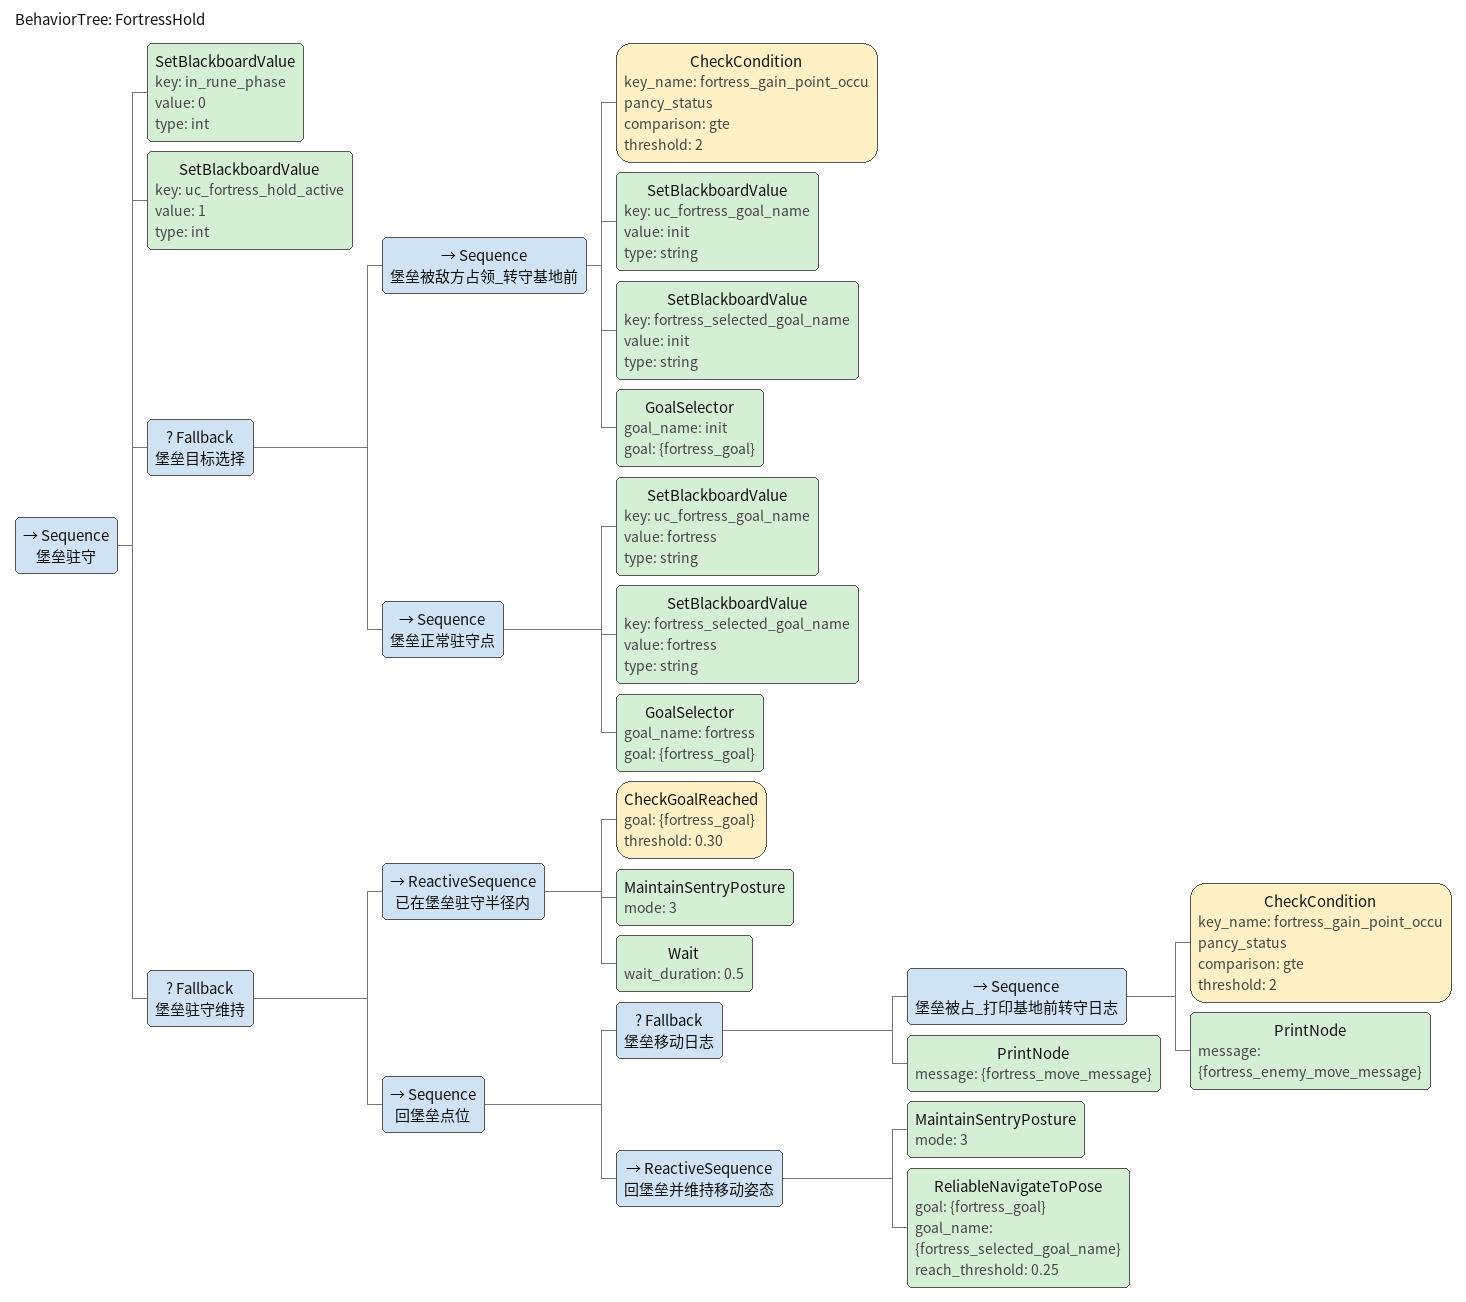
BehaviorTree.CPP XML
<?xml version="1.0" encoding="UTF-8"?>
<root BTCPP_format="4">
  <BehaviorTree ID="FortressHold">
    <Sequence name="堡垒驻守">
      <SetBlackboardValue key="in_rune_phase" value="0" type="int"/>
      <SetBlackboardValue key="uc_fortress_hold_active" value="1" type="int"/>
      <Fallback name="堡垒目标选择">
        <Sequence name="堡垒被敌方占领_转守基地前">
          <CheckCondition key_name="fortress_gain_point_occupancy_status" comparison="gte" threshold="2"/>
          <SetBlackboardValue key="uc_fortress_goal_name" value="init" type="string"/>
          <SetBlackboardValue key="fortress_selected_goal_name" value="init" type="string"/>
          <GoalSelector goal_name="init" goal="{fortress_goal}"/>
        </Sequence>
        <Sequence name="堡垒正常驻守点">
          <SetBlackboardValue key="uc_fortress_goal_name" value="fortress" type="string"/>
          <SetBlackboardValue key="fortress_selected_goal_name" value="fortress" type="string"/>
          <GoalSelector goal_name="fortress" goal="{fortress_goal}"/>
        </Sequence>
      </Fallback>
      <Fallback name="堡垒驻守维持">
        <ReactiveSequence name="已在堡垒驻守半径内">
          <CheckGoalReached goal="{fortress_goal}" threshold="0.30"/>
          <MaintainSentryPosture mode="3"/>
          <Wait wait_duration="0.5"/>
        </ReactiveSequence>
        <Sequence name="回堡垒点位">
          <Fallback name="堡垒移动日志">
            <Sequence name="堡垒被占_打印基地前转守日志">
              <CheckCondition key_name="fortress_gain_point_occupancy_status" comparison="gte" threshold="2"/>
              <PrintNode message="{fortress_enemy_move_message}"/>
            </Sequence>
            <PrintNode message="{fortress_move_message}"/>
          </Fallback>
          <ReactiveSequence name="回堡垒并维持移动姿态">
            <MaintainSentryPosture mode="3"/>
            <ReliableNavigateToPose
              goal="{fortress_goal}"
              goal_name="{fortress_selected_goal_name}"
              reach_threshold="0.25"/>
          </ReactiveSequence>
        </Sequence>
      </Fallback>
    </Sequence>
  </BehaviorTree>
</root>
